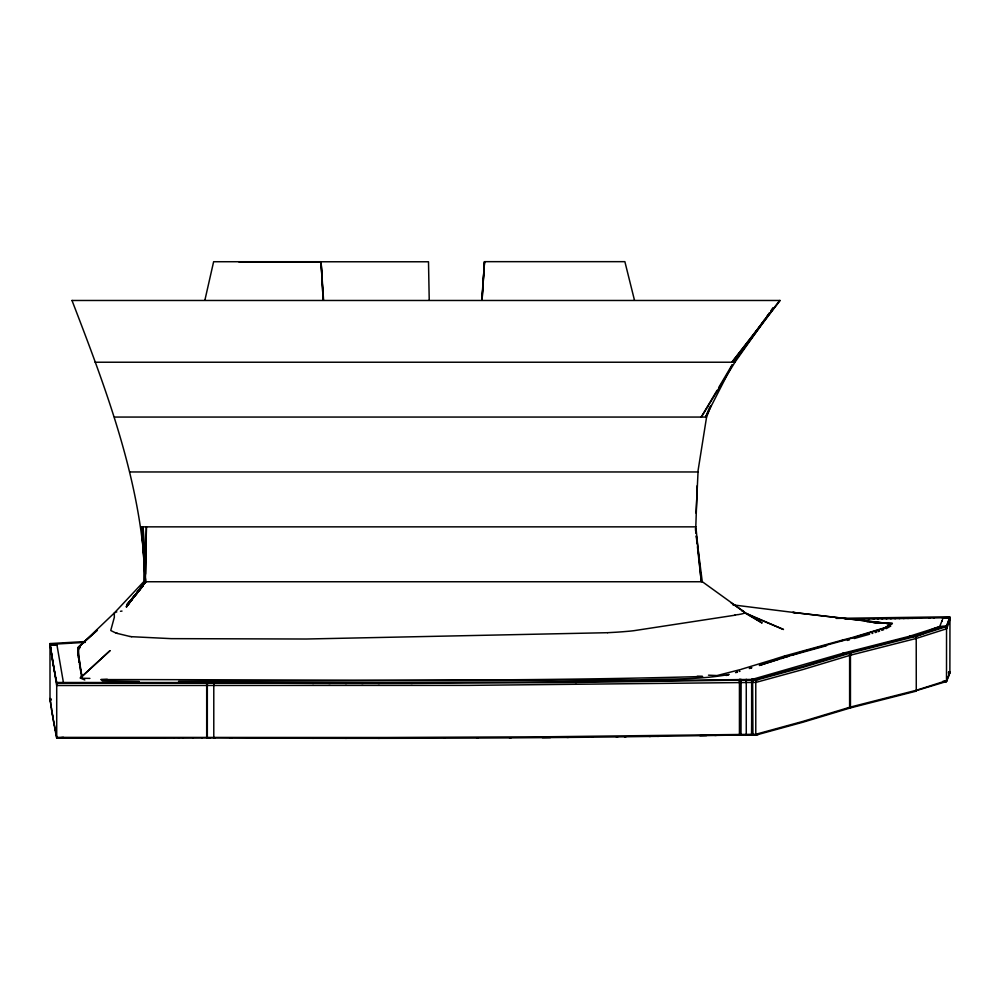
<?xml version="1.0" encoding="UTF-8"?>
<svg xmlns="http://www.w3.org/2000/svg" width="1000" height="1000" viewBox="0 0 1000 1000"><rect width="100%" height="100%" fill="white"/><g stroke="black" fill="none" stroke-linecap="round" stroke-linejoin="round"><path stroke-width="1.5" d="M143.825 581.75L144.125 558.875M145.512 578.7L145.45 581.75L136.012 594.738L145.35 581.75L146.4 526.85L145.588 574.125M695.8 526.85L697.212 485.688M696.087 513.138L698.037 471.962M481.788 299.9L484.55 261.663L624.875 261.663L634.425 300.012M81.475 674.912L81.613 676.55M697.85 471.962L706.575 417.062L711.075 405.525M204.913 300.062L213.625 261.725L321.037 261.725L323.562 299.95M836.2 618.387L949.963 616.788L949.163 622.425L949.35 621.825M949.175 620.05L949.675 618.488M948.988 674.638L949.688 672.537M949.15 675.013L949.675 673.375M942.275 620.188L939.675 626.562L944.388 626.562L939.675 626.65L909.587 636.237L843.012 653.238L751.65 679.55M949.175 622.388L948.962 622.938M949.2 619.138L949.688 617.65M949.875 617.888L942.613 617.762M949.862 671.963L948.675 671.7M949.875 672.788L949.963 617.612L933.512 617.938M942.562 619.3L942.825 618.488M79.575 646.938C77.475 651.275 76.825 646.712 80.55 645.788M78.45 651.625L78.688 647.387M78.425 651.688L78.338 655.713M949.075 620.363L948.438 621.875M85.312 641.538L50 643.575L56.712 685.512L468.688 685.375L755.863 682.412L802.887 669.55L850.487 655.188L916.25 638.438L946.55 628.787L946.513 625.775L948.512 620.887M946.55 628.787L948.85 623.188M946.538 681.45L945.25 681.45L946.538 681.45L948.388 676.912M709.75 406.962L705.612 417.062L732.237 364.963M942.125 620.6L941.75 621.462M948.388 622.013L946.538 626.562L946.513 681.488L942.663 681.513L946.363 681.538L914.562 691.15L916.137 691.162L850.45 707.9L802.7 722.288L755.775 735.125L746.263 735.013L746.263 680.113L755.775 680.238L802.7 667.4L850.45 653.012L916.137 636.275M948.462 624.1L949 622.837M948.438 676.775L948.975 675.525M948.962 674.712L946.513 680.662L916.213 690.312L850.45 707.062L802.812 721.425L755.775 734.287L546.888 736.775L386.637 737.487L56.712 737.387L56.288 735.2M717.062 390.312L701.275 417.062L734.95 362.225L769.525 313.075M718.637 387.638L732.062 364.9M771.3 310.562L773.075 308.038M764.737 319.375L733.787 362.225L779.725 300.475L731.888 362.225L780.2 300.475L71.95 300.475M766.562 316.863L769.287 313.075M771.112 310.562L772.938 308.038M890.5 626.2L886.112 628.688M82.05 677.087L78.975 658.388M142.188 586.538L126.625 605.675L145.85 581.75L126.475 606.375L145.45 581.75L141.6 526.85L145.312 581.75L126.375 607.05L145.125 581.75L143.15 526.85L145.312 581.75L126.4 606.712L145.45 581.75C142.1 483.688 106.8 390.975 72 300.475L72.125 300.475M81.1 678.263L89.9 678.4M142.213 586.462L126.725 605.325L142.613 586.388M80.325 677.987L109.938 650.738L80.325 677.987L84.8 679.975M81.538 677.087L81.5 675.013M79.388 646.125L97.375 630.163L77.725 647.913L114.262 613.038L143.663 581.75L702.362 581.75L743.612 611.5C747.212 613.55 739.812 614.188 738.475 614.575M866.988 621.838L892.35 623.4L884.65 627.8L852.412 637.5M80.237 647.525L79.575 647.875M78.913 648.225L78 651.663L78.65 658.438M910 636.275C920.413 638.575 932.575 625.525 944.375 626.613M883.75 629.663L881.75 630.388M759.55 665.438L768.088 662.588M879.613 631.125L878.138 631.613M56.288 680.312L56.712 682.5L386.637 682.6L546.888 681.888L755.775 679.4L802.812 666.538L850.45 652.175L916.213 635.425L946.513 625.775M915.725 636.275L909.587 636.237L916.213 636.263L946.538 626.562L944.8 626.613M773.088 661.038L768.713 662.463M773.6 660.875L785.288 657.038M735.512 672.613L737.362 672.013M784.575 656L842.188 640.163M784.762 655.938L773.6 659.463M749.287 668.525L751.012 667.975M764.575 663.8L779.175 659.212M763.025 664.3L759.4 665.45M780.9 658.675L803.225 651.5L841.975 640.913M772.837 659.712L740.713 669.463M785.238 657.275L788.75 656.188M876.65 632.087L875.138 632.55M750.05 668.375L751.875 667.712M791.438 655.387L826.55 645.7M737.4 672.25L736.625 672.475M872.038 633.488L872.825 633.263M739.95 669.688L716.963 675.562L708.487 675.175M728.55 674.875L726.225 675.462M854.275 638.513L869.613 634.2M739.163 671.462L740.025 671.225M852.3 638.125L884.65 628.038L892.35 623.475L873.213 622.7M851.963 638.212L842.387 640.8M849.362 639.888L847.35 640.425M851.963 637.612L842.387 640.113M749.55 679.975L748.85 680.113L749.55 680.113M729.125 674.4C699.6 679.938 669.175 678.662 639.25 679.837L178.55 681.312M735.225 615.163L634.087 630.662A48.663 3.613 -1.3 0 1 629.375 631.188L623.062 631.725A66.05 4.85 -1.3 0 1 615.588 632.25L607.612 632.7M120.475 611.287L122.013 611.075M50 698.462L50.075 699.775L51.363 699.613M948.65 672.6L949.963 672.5L948.487 672.537M85.262 642.375L50 644.4L50 699.287L50.862 699.237M50 699.287L51.3 699.212M206.688 682.962L213.787 682.962L213.787 737.85L214.662 737.85L206.688 737.85L206.688 682.962L207.425 682.938L56.712 683.337L56.712 738.225L63.4 737.337M607.525 632.7L306.275 639.012L171.25 638.65L131.637 636.7M107.3 679.3L100.862 679.6C301.438 679.538 502.137 682.2 702.65 676.5L697.212 676.263M209.3 737.837L206.688 737.85L210.338 737.775L207.325 737.887L207.325 683M739.6 680.138L575.188 682.463M714.8 735.425L742.875 734.975L739.438 735.025L739.438 680.138L740.612 680.125M206.688 737.85L210.338 737.775M948.713 619.825L950 619.8M916.287 618.263L921.425 618.188M920.6 618.188L930.025 618.025M929.2 618.025L934.338 617.938M741.475 680.113L740.188 680.138L740.188 735.025L741.637 735.025L741 735L741.112 680.113M899.075 618.55L904.2 618.488M903.375 618.488L908.5 618.413M907.688 618.413L912.812 618.337M911.988 618.337L917.113 618.263M886.162 618.75L891.287 618.688M890.462 618.688L895.588 618.625M894.762 618.625L899.9 618.55M649.1 736.438L658.85 736.325M657.312 736.325L706.587 735.562M699.912 735.688L716.338 735.425M877.55 618.862L882.675 618.812M881.85 618.812L886.975 618.75M616.25 736.888L626 736.775M624.462 736.775L650.638 736.438M868.45 618.975L874.062 618.913M873.238 618.913L878.375 618.862M591.613 737.175L617.788 736.888M858.85 619.075L864.475 619.025M863.65 619.025L869.275 618.975M576.712 682.463L410.913 683.388M566.962 737.425L593.138 737.175M854.062 619.113L859.675 619.075M542.325 737.65L550.538 737.575M568.5 737.425L509.475 737.875M845.288 619.175L850.088 619.15M849.262 619.15L854.887 619.113M202 737.887L209.662 737.837M741.9 735.025L739.438 735.025L755.775 735.125L755.775 680.238L754.225 679.975M914.6 691.137L916.275 691.125L916.213 636.263M192.625 737.938L202.113 737.887M183.25 737.987L192.738 737.938M178.562 738L183.363 737.987M476.625 738.05L511.012 737.875M173.875 738.025L178.675 738M164.5 738.062L173.988 738.025M150.438 738.1L164.613 738.062M443.762 738.188L478.15 738.05M427.337 738.238L445.3 738.188M56.712 683.337L58.412 683.325M378.05 683.438L412.45 683.388M849.613 708.138L847.537 708.138L849.613 708.138L849.613 653.238L843.012 653.238L849.613 653.238M141.075 738.125L150.562 738.1M141.188 738.125L110.35 738.175M56.712 738.225L67.775 738.213M378.05 738.325L428.875 738.238M238.713 261.775L428.5 261.775L429.225 300.113M95.062 362.225L734.95 362.225M114.462 417.062L706.575 417.062M129.85 471.962L698.112 471.962M140.65 526.85L695.888 526.85L701.287 581.75L697.425 546.675M942.113 617.775L949.8 618.112L942.938 618.112M50 643.575L50.075 644.887L56.938 644.887L63.4 682.438M850.45 653.012L843.838 653.012L850.45 653.012L850.45 707.9L847.8 707.9L850.45 707.9M948.512 673L949.8 673M757.062 679.55L758.312 679.55M745.987 680.113L741 680.113L741.775 680.113M102.2 680.913L139.338 681.475M56.638 682.975L57.5 682.975L56.638 682.975L55.237 674.887M361.625 683.438L379.588 683.438M345.2 683.438L363.162 683.438M50.075 699.775L51.363 699.775M757.062 734.438L758.312 734.438L751.65 735L751.65 679.963M741 735L742.875 735M67.65 738.213L72.038 738.2M106.075 738.175L110.463 738.175M63.5 737.862L56.638 737.862L55.237 729.775M71.925 738.2L106.2 738.175M215.312 737.85L213.787 737.85L231.737 737.962M345.2 738.325L379.588 738.325M328.775 683.425L346.737 683.438M312.35 683.4L330.312 683.425M312.35 738.288L346.737 738.325M313.875 683.4L213.787 682.962M295.912 738.25L313.875 738.288M279.488 738.2L297.45 738.25M263.062 738.125L281.025 738.2M246.637 738.05L264.6 738.125M230.212 737.962L248.175 738.05M874.7 622.65L885.975 623.237L890.425 625.237M50 644.4L56.938 644.887L56.938 644.013L56.938 644.887M884.562 623.025L792.738 612.388L881.112 622.775M732.938 604.875L795.738 612.725M129.987 636.487L117.112 633.375M741.737 610.788L743.612 611.5M115.662 632.913L111.025 630.662A133.637 8.287 -1.5 0 1 110.775 630.325L114.338 617.3L114.262 613.038L115.988 612.112A29.938 2.05 -3.2 0 1 116.8 611.912M748.55 614.85L783.487 629.487L744.087 612.463L762.125 623L746.525 613.337M752.625 679.975L752.938 735.013L751.65 735L752.075 679.975M731.075 602.825L744.775 612.3M81.275 673.413L80.5 669.05M81.675 676.338L81.587 675.788M81.375 673.825L81.487 674.575M55.538 677.237L56.137 680.35M55.538 732.125L56.137 735.238M55.338 676.2L54.825 672.688M55.338 731.087L54.4 725.337M80.25 667.712L80.388 668.487M55.025 674.625L54.612 671.575M55.025 729.513L54.188 724.2M54.612 672.4L54.188 669.312M54.4 671.275L53.975 668.162M53.975 723.05L54.188 725.025M53.775 667L53.975 668.988M53.775 721.9L53.975 723.888M53.775 667.837L53.45 665.25M53.775 722.725L53.45 720.138M80.213 667.513L79.775 665.013M81.237 673.575L81.088 672.675M53.562 666.663L53.238 664M53.562 721.55L53.125 718.263M53.125 663.375L53.25 664.875M53.25 719.775L52.812 716.438M53.087 663.975L52.812 661.538M52.987 718.263L52.713 715.837M52.925 663.062L51.475 653.263M80.825 671.1L80.975 672M80.512 669.262L80.662 670.188M80.45 669.688L81.088 673.425M52.663 661.513L52.1 657.275M52.663 716.4L52.413 714.038M80.2 667.412L78.112 649.45L78.3 655.562M80.363 668.337L79.538 664.15M52.562 715.775L52.312 713.425M52.3 714.188L52 711.513M78.763 658.275L78.375 655.925M79.737 664.788L79.488 663.15M52.138 713.213L51.887 710.837M51.825 656.363L51.925 657.013M51.775 710.913L51.475 708.162M51.725 655.7L51.163 651.263M51.513 709.262L51.725 710.588M79.375 662.45L78.838 658.725M79.25 662.325L78.812 659.475M51.25 707.588L50.625 702.65M51.363 707.5L51.463 708.925M50.938 649.875L51.2 652.362M50.987 705.9L51.2 707.25M50.625 647.763L50.838 649.175M50.888 650.337L50.412 646.35M50.788 704.575L50.888 705.225M78.825 658.787L78.5 657.362M50.412 701.237L50.65 703.637M50.45 647.475L50.1 644.25M50.2 699.837L50.45 702.362M50.075 644.887L50.263 646.2M50.1 699.137L50.263 701.087M695.425 528.375L696.012 532.95M696.413 536L702.275 581.75M695.575 529.9L695.913 532.95M696.237 536L697.087 543.625M755.775 679.4L755.863 682.412M752.938 679.287L753.037 682.3M752.212 679.287L752.3 682.3M751.65 679.275L751.75 682.288M746.263 679.287L746.363 682.3M741 679.287L741.087 682.3M740.188 679.3L740.275 682.312M739.438 679.312L739.538 682.325M850.45 652.175L850.487 655.188M849.613 652.412L849.663 655.425M916.213 635.425L916.25 638.438M213.787 682.138L213.8 685.15M207.325 682.175L207.35 685.188M206.688 682.138L206.7 685.15M56.712 682.5L56.712 685.512M890.037 625.212A130.35 10.137 4.4 0 1 890.575 626.213M131.675 636.7A30.025 1.825 -0.6 0 1 130.013 636.487M117.487 633.362A163.475 9.938 -0.9 0 1 115.95 632.913M738 614.562A257.55 20.75 -0.9 0 1 734.725 615.15M484.462 261.663L482.075 299.9L484.55 261.663M948.538 620.812L948.975 619.788L948.562 620.75M142.637 586.312L126.938 604.587L142.713 586.312M323.162 299.95L321.075 261.725L323.162 299.95"/></g></svg>
